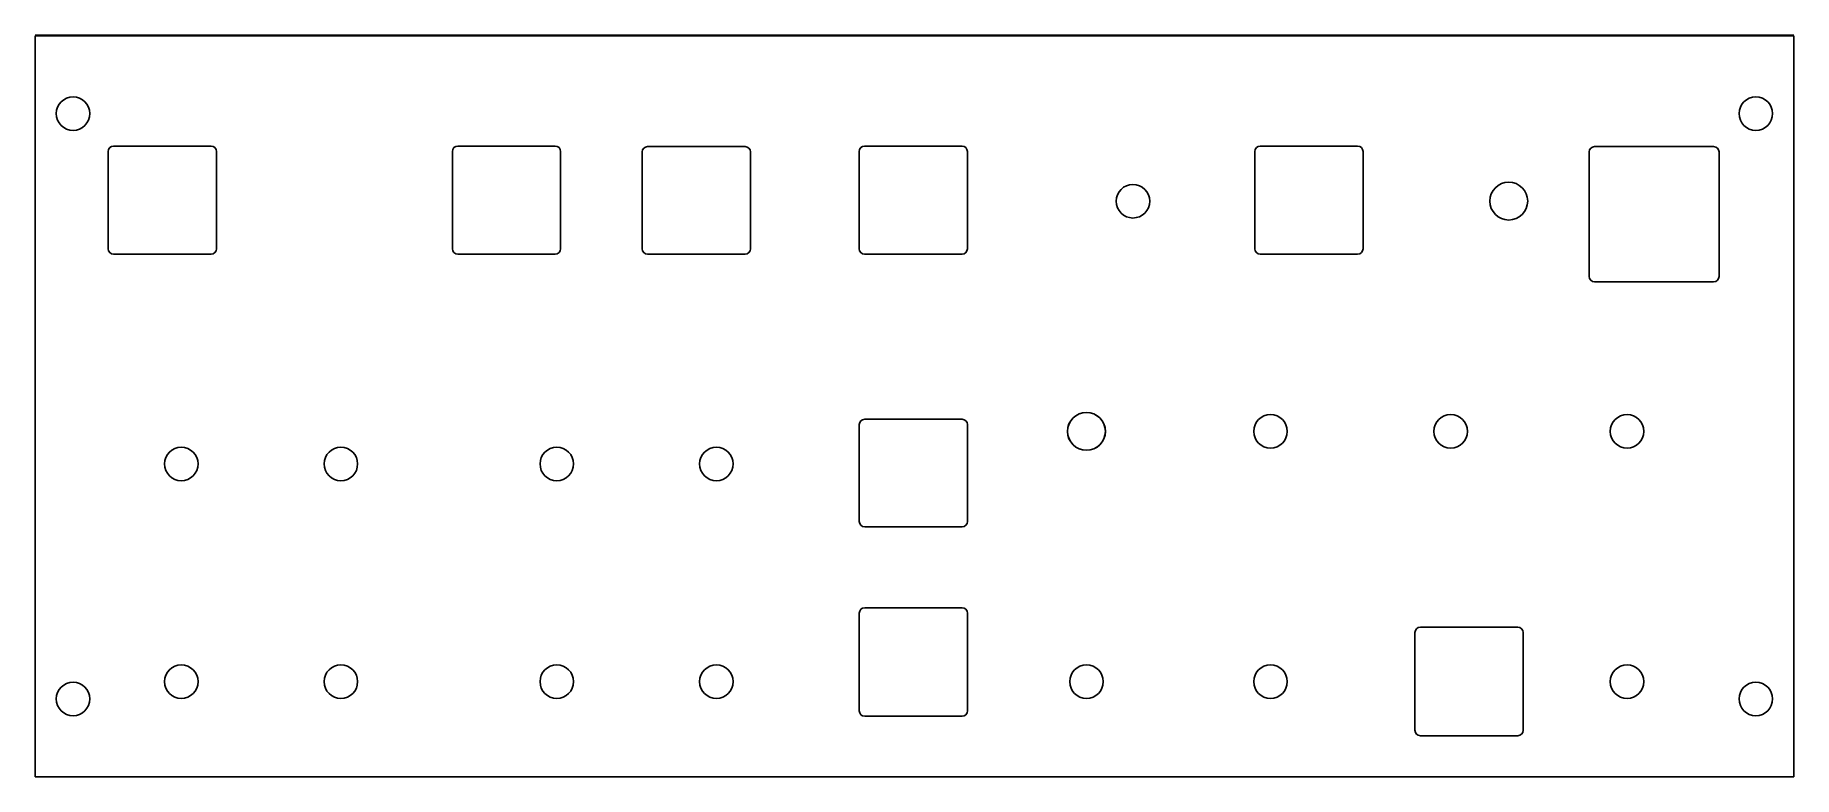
# Model space of a CAD drawing. Header units: centimetres. Extents: x 0 to 269, y -8 to 149.
# Drawn here: x 236.4 to 268.9, y 135.18 to 148.88 of the extents above; entities outside this region: 1.
import ezdxf

# ---------------------------------------------------------------- set-up
doc = ezdxf.new("R2010")
doc.units = ezdxf.units.CM
doc.header["$MEASUREMENT"] = 0
for name, color, linetype in [('Luzes_Furos v34_0', 7, 'Continuous'), ('Luzes_Furos v34_Sketch13', 7, 'Continuous'), ('Luzes_Furos v34_Sketch14', 7, 'Continuous'), ('Luzes_Furos v34_Sketch3', 7, 'Continuous'), ('Luzes_Furos v34_Sketch7', 7, 'Continuous')]:
    doc.layers.add(name, color=color, linetype=linetype)

msp = doc.modelspace()

# ---------------------------------------------------------------- linework, layer by layer
at = {"layer": 'Luzes_Furos v34_0'}
for p, q in [((236.401, 148.875), (268.901, 148.875)), ((236.401, 148.875), (236.401, 135.175)), ((268.901, 148.875), (268.901, 135.175)), ((244.112, 144.935), (244.112, 146.735)), ((244.212, 146.835), (246.012, 146.835)), ((246.112, 146.735), (246.112, 144.935)), ((247.62, 144.935), (247.62, 146.725)), ((247.72, 146.825), (249.52, 146.825)), ((249.62, 146.725), (249.62, 144.935)), ((251.63, 144.935), (251.63, 146.735)), ((251.73, 146.835), (253.53, 146.835)), ((253.63, 146.735), (253.63, 144.935)), ((265.121, 144.425), (265.121, 146.725)), ((265.221, 146.825), (267.421, 146.825)), ((267.521, 146.725), (267.521, 144.425)), ((246.012, 144.835), (244.212, 144.835)), ((249.52, 144.835), (247.72, 144.835)), ((253.53, 144.835), (251.73, 144.835)), ((267.421, 144.325), (265.221, 144.325)), ((251.731, 141.785), (253.531, 141.785)), ((251.631, 139.895), (251.631, 141.685)), ((253.631, 141.685), (253.631, 139.895)), ((253.531, 139.795), (251.731, 139.795)), ((251.631, 136.395), (251.631, 138.201)), ((251.731, 138.301), (253.531, 138.301)), ((253.631, 138.201), (253.631, 136.395)), ((261.901, 136.035), (261.901, 137.841)), ((262.001, 137.941), (263.801, 137.941)), ((263.901, 137.841), (263.901, 136.035)), ((253.531, 136.295), (251.731, 136.295)), ((263.801, 135.935), (262.001, 135.935)), ((268.901, 135.175), (236.401, 135.175))]:
    msp.add_line(p, q, dxfattribs=at)
for centre, radius in [((237.101, 147.435), 0.31), ((268.201, 147.435), 0.31), ((256.689, 145.815), 0.31), ((263.634, 145.818), 0.35), ((255.831, 141.561), 0.35), ((259.231, 141.561), 0.31), ((262.561, 141.561), 0.31), ((265.821, 141.561), 0.31), ((239.101, 140.959), 0.31), ((242.051, 140.959), 0.31), ((246.041, 140.959), 0.31), ((248.991, 140.959), 0.31), ((239.101, 136.935), 0.31), ((242.051, 136.935), 0.31), ((246.041, 136.935), 0.31), ((248.991, 136.935), 0.31), ((255.831, 136.935), 0.31), ((259.231, 136.935), 0.31), ((265.821, 136.935), 0.31), ((237.101, 136.615), 0.31), ((268.201, 136.615), 0.31)]:
    msp.add_circle(centre, radius, dxfattribs=at)
for centre, start, end in [((244.212, 146.735), 90, 180), ((246.012, 146.735), 0, 90), ((247.72, 146.725), 90, 180), ((249.52, 146.725), 0, 90), ((251.73, 146.735), 90, 180), ((253.53, 146.735), 0, 90), ((265.221, 146.725), 90, 180), ((267.421, 146.725), 360, 90), ((244.212, 144.935), 180, 270), ((246.012, 144.935), 270, 360), ((247.72, 144.935), 180, 270), ((249.52, 144.935), 270, 360), ((251.73, 144.935), 180, 270), ((253.53, 144.935), 270, 360), ((265.221, 144.425), 180, 270), ((267.421, 144.425), 270, 360), ((251.731, 141.685), 90, 180), ((253.531, 141.685), 360, 90), ((251.731, 139.895), 180, 270), ((253.531, 139.895), 270, 360), ((251.731, 138.201), 90, 180), ((253.531, 138.201), 0, 90), ((262.001, 137.841), 90, 180), ((263.801, 137.841), 0, 90), ((251.731, 136.395), 180, 270), ((253.531, 136.395), 270, 0), ((262.001, 136.035), 180, 270), ((263.801, 136.035), 270, 0)]:
    msp.add_arc(centre, 0.1, start, end, dxfattribs=at)
at = {"layer": 'Luzes_Furos v34_Sketch13'}
for p, q in [((236.403, 148.885), (268.903, 148.885)), ((268.901, 148.875), (268.901, 135.175)), ((258.941, 144.935), (258.941, 146.735)), ((259.041, 146.835), (260.841, 146.835)), ((260.941, 146.735), (260.941, 144.935)), ((260.841, 144.835), (259.041, 144.835))]:
    msp.add_line(p, q, dxfattribs=at)
for centre, start, end in [((259.041, 146.735), 90, 180), ((260.841, 146.735), 0, 90), ((259.041, 144.935), 180, 270), ((260.841, 144.935), 270, 360)]:
    msp.add_arc(centre, 0.1, start, end, dxfattribs=at)
msp.add_point((2.94, -7.626), dxfattribs=at)
at = {"layer": 'Luzes_Furos v34_Sketch14'}
msp.add_circle((259.231, 141.561), 0.31, dxfattribs=at)
at = {"layer": 'Luzes_Furos v34_Sketch3'}
for p, q in [((236.401, 148.875), (268.901, 148.875)), ((236.401, 148.875), (236.401, 135.175)), ((236.401, 148.875), (236.401, 135.175)), ((237.751, 144.935), (237.751, 146.735)), ((237.851, 146.835), (239.651, 146.835)), ((239.751, 146.735), (239.751, 144.935)), ((239.651, 144.835), (237.851, 144.835))]:
    msp.add_line(p, q, dxfattribs=at)
for centre, start, end in [((237.851, 146.735), 90, 180), ((239.651, 146.735), 0, 90), ((237.851, 144.935), 180, 270), ((239.651, 144.935), 270, 360)]:
    msp.add_arc(centre, 0.1, start, end, dxfattribs=at)
at = {"layer": 'Luzes_Furos v34_Sketch7'}
msp.add_circle((255.829, 141.561), 0.35, dxfattribs=at)
msp.add_circle((255.829, 141.561), 0.35, dxfattribs=at)

doc.saveas('drawing.dxf')
